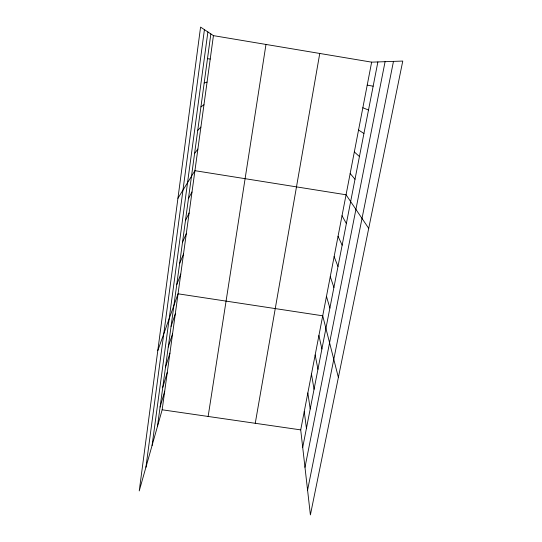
<?xml version="1.0" encoding="UTF-8"?>
<svg xmlns="http://www.w3.org/2000/svg" width="542" height="542" viewBox="0 0 542 542"><rect width="100%" height="100%" fill="white"/><g stroke="black" fill="none" stroke-linecap="round" stroke-linejoin="round"><path stroke-width="0.81" d="M145.92 467.251L204.422 29.654M152.078 445.477L207.891 31.958M157.444 426.486L210.858 33.929M162.16 409.793L213.433 35.636L200.574 27.1L139.233 490.923L162.16 409.793L300.715 429.887L310.397 514.9L402.767 61.063L371.643 62.154L213.433 35.636M208.135 416.459L265.973 44.444M255.248 423.295L319.76 53.462M300.715 429.887L371.643 62.154M302.714 447.407L377.882 61.937M304.983 467.319L385.084 61.686M307.578 490.131L393.478 61.388M160.086 407.076L164.714 391.168M162.763 387.367L167.302 372.273M165.486 367.354L169.931 353.093M168.257 347.022L172.6 333.628M171.069 326.372L175.303 313.865M157.79 350.613L178.054 293.811L322.72 315.803L338.377 377.428M176.733 284.713L180.764 274.049M179.592 263.703L183.508 253.995M182.498 242.362L186.299 233.636M185.445 220.682L189.131 212.972M188.447 198.65L192.003 191.99M177.932 198.297L194.924 170.683L346.06 194.781L368.716 228.372M194.585 153.508L197.891 149.05M197.735 130.385L200.899 127.079M200.933 106.869L203.961 104.755M204.185 82.967L207.064 82.086M207.498 58.658L210.221 59.051M367.212 85.135L373.153 86.185M362.849 107.756L368.506 110.026M358.553 130.019L363.926 133.481M354.326 151.943L359.427 156.55M350.166 173.528L355.003 179.246M342.029 215.716L346.365 223.561M338.052 236.332L342.144 245.187M334.129 256.644L337.991 266.481M330.274 276.657L333.906 287.436M326.467 296.372L329.882 308.073M318.92 335.525L321.901 349.001M315.173 354.956L317.944 369.298M311.481 374.102L314.048 389.271M307.842 392.97L310.214 408.946M304.252 411.561L306.433 428.322"/></g></svg>
